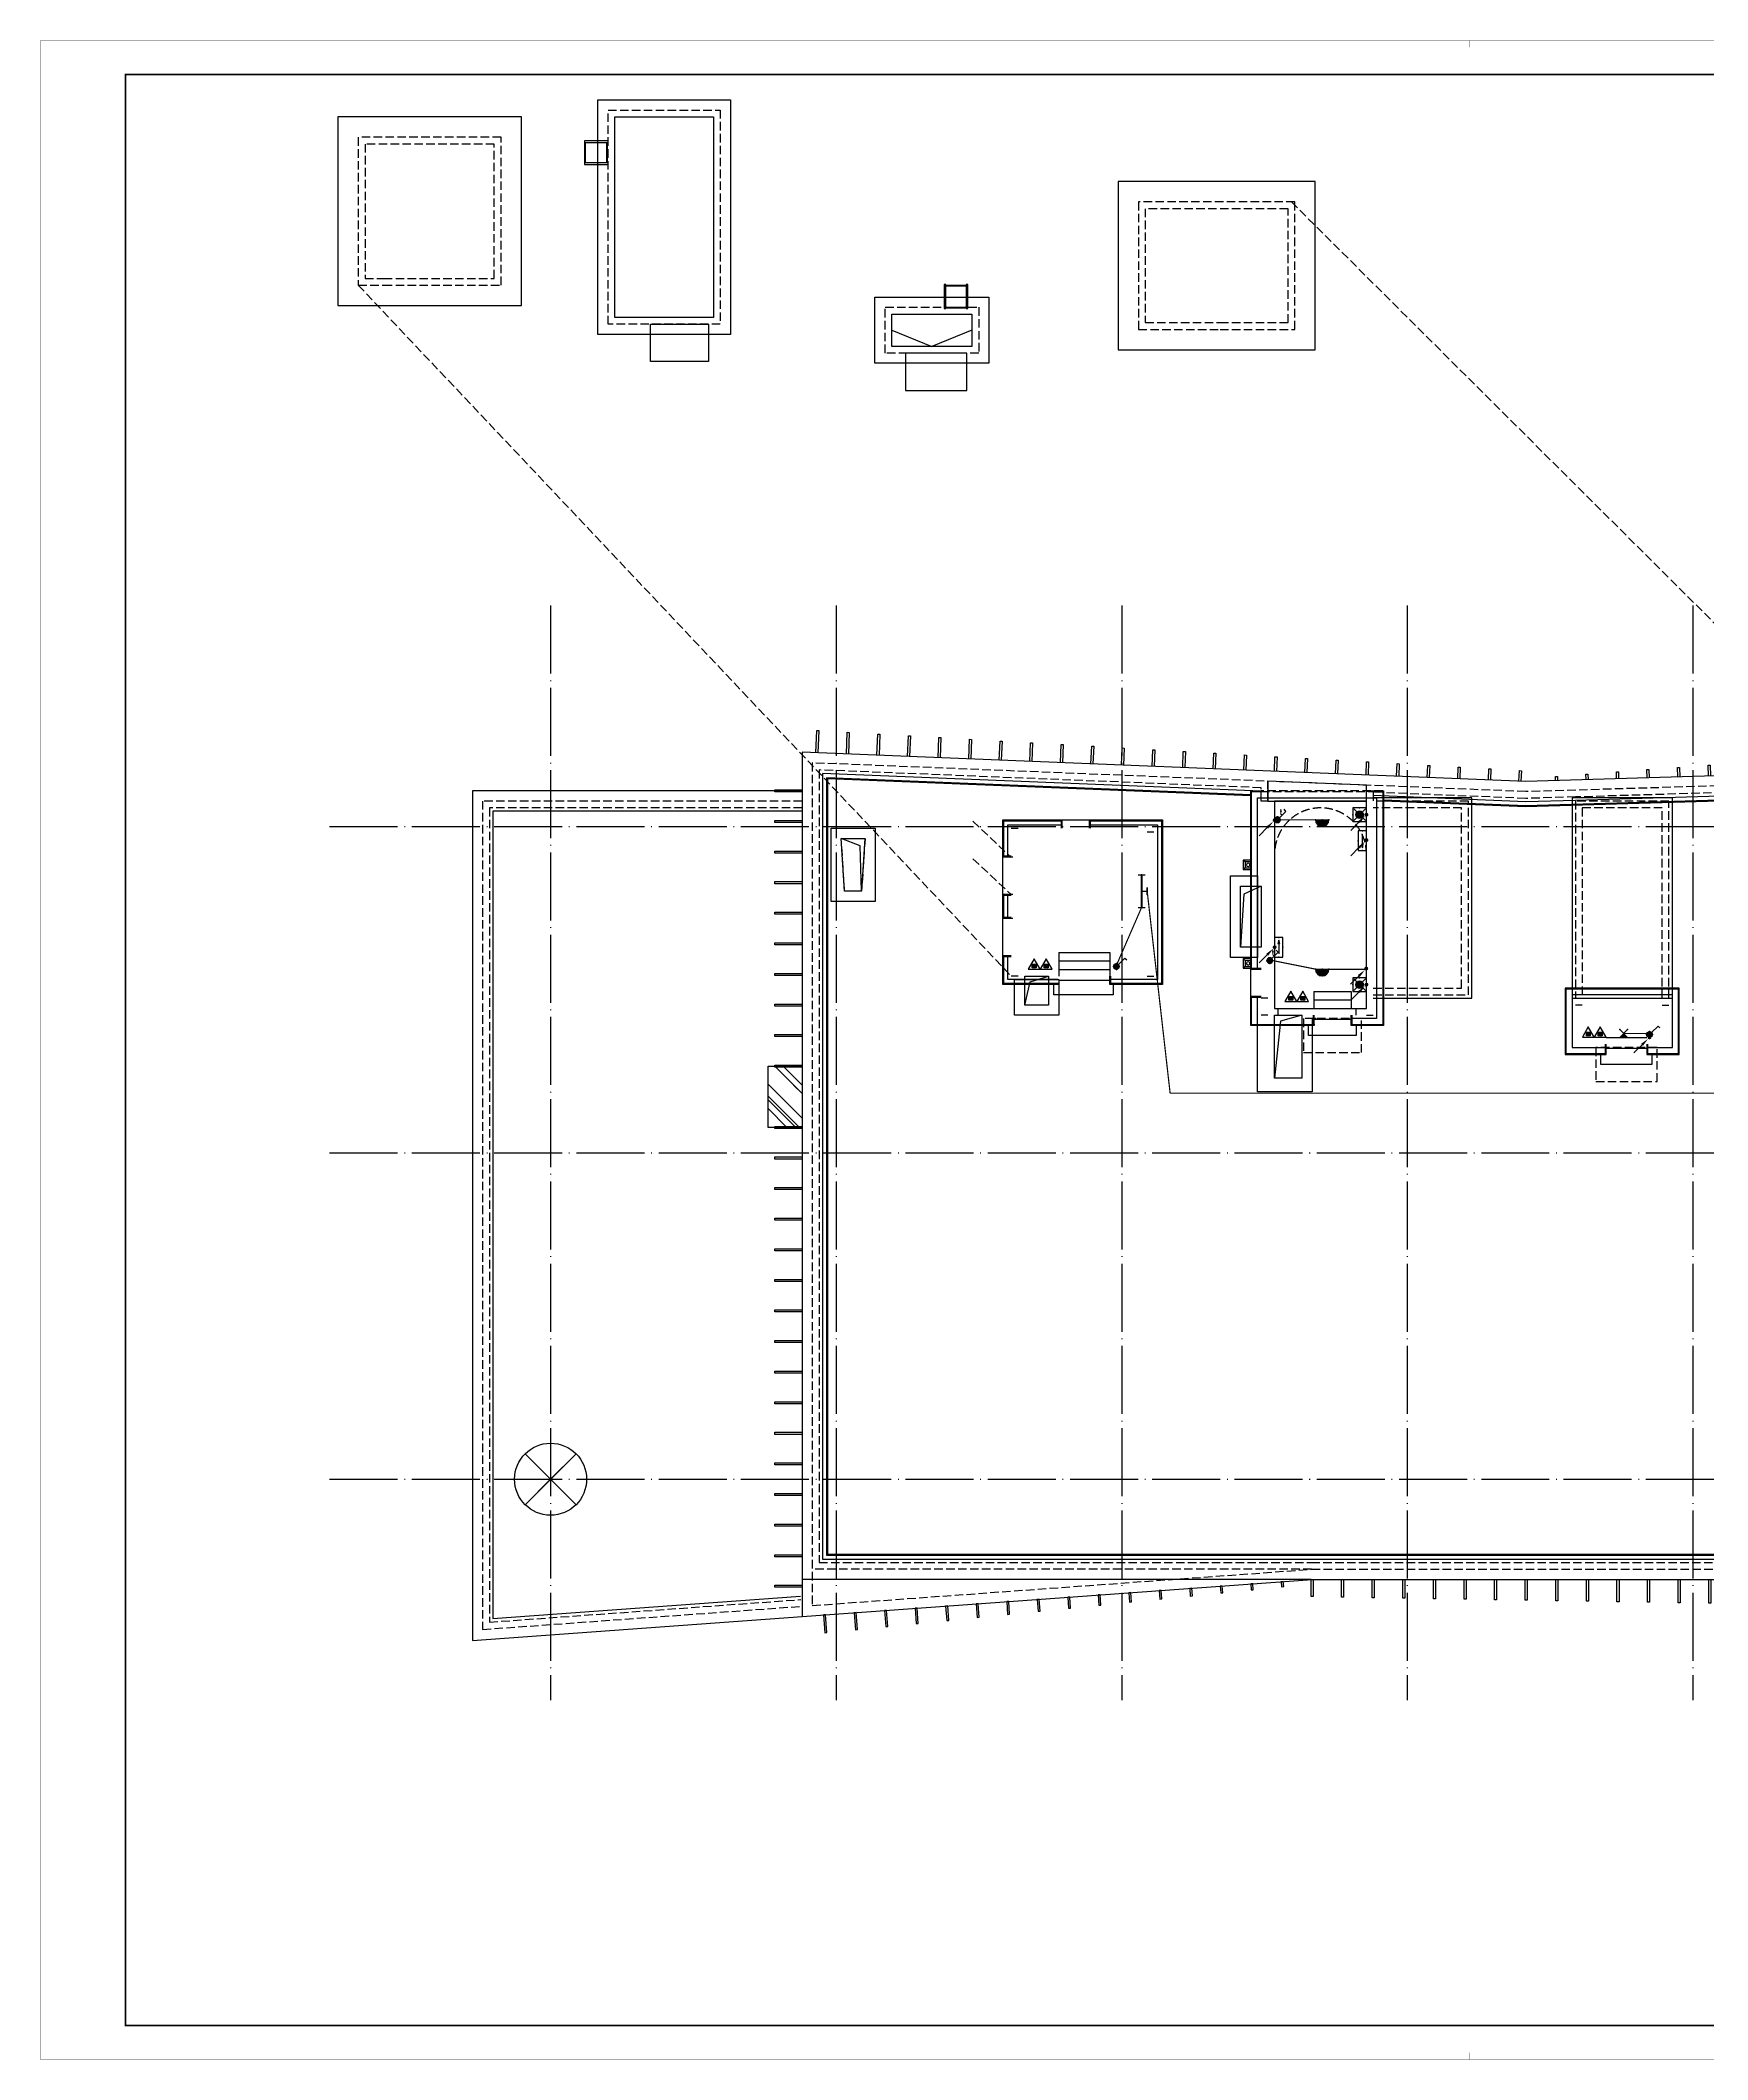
# Model space of a CAD drawing. Extents: x -2209072 to 495824, y -92434 to 572724.
# Drawn here: x -107128 to -58083, y 434308 to 493713 of the extents above; entities that cross this region are included whole.
import ezdxf
from ezdxf.enums import TextEntityAlignment as Align
from ezdxf.xclip import XClip

# ---------------------------------------------------------------- set-up
doc = ezdxf.new("R2010")
doc.units = 0
doc.header["$LTSCALE"] = 1000
doc.header["$MEASUREMENT"] = 0
for name, pattern in [('DASH', [0.35, 0.25, -0.1]), ('X-104 6#7#平面$0$104-1112 结构$0$$AUDIT_BAD_LTYPE1', [0]), ('X-104 6#7#平面$0$DASH', [0.35, 0.25, -0.1]), ('X-104 6#7#平面$0$DOTE', [2.42, 2, -0.2, 0.02, -0.2]), ('梯段6、7$0$DASH', [0.35, 0.25, -0.1])]:
    doc.linetypes.add(name, pattern=pattern)
doc.layers.get('0').update_dxf_attribs({"linetype": 'CONTINUOUS'})
doc.layers.get('Defpoints').update_dxf_attribs({"linetype": 'CONTINUOUS'})
for name, color, linetype in [('EQUIP-照明', 3, 'CONTINUOUS'), ('LWIRE', 4, 'CONTINUOUS'), ('TEL_TEXT', 3, 'CONTINUOUS'), ('WIRE-应急', 2, 'DASH'), ('WIRE-照明', 1, 'CONTINUOUS'), ('X-104 6#7#平面$0$A-C_玻璃幕墙', 140, 'CONTINUOUS'), ('X-104 6#7#平面$0$A-C_窗', 140, 'CONTINUOUS'), ('X-104 6#7#平面$0$A-C_门', 150, 'CONTINUOUS'), ('X-104 6#7#平面$0$A-E_栏杆', 232, 'CONTINUOUS'), ('X-104 6#7#平面$0$A-E_楼梯', 171, 'CONTINUOUS'), ('X-104 6#7#平面$0$A-O_分水线', 127, 'CONTINUOUS'), ('X-104 6#7#平面$0$A-O_屋面', 201, 'CONTINUOUS'), ('X-104 6#7#平面$0$A-SUR_保温', 222, 'CONTINUOUS'), ('X-104 6#7#平面$0$A-SUR_看线', 231, 'CONTINUOUS'), ('X-104 6#7#平面$0$A-TECH_结构', 21, 'CONTINUOUS'), ('X-104 6#7#平面$0$A_AXIS-轴线', 36, 'X-104 6#7#平面$0$DOTE'), ('X-104 6#7#平面$0$EH_玻璃', 156, 'CONTINUOUS'), ('X-104 6#7#平面$0$EH_石材', 116, 'CONTINUOUS'), ('X-104 6#7#平面$0$EQUIP_消防-01', 7, 'CONTINUOUS'), ('X-104 6#7#平面$0$图例', 7, 'CONTINUOUS'), ('梯段6、7$0$A-E_楼梯', 171, 'CONTINUOUS')]:
    doc.layers.add(name, color=color, linetype=linetype)
doc.layers.add('X-104 6#7#平面$0$04-不打印_辅助线', color=165, linetype='CONTINUOUS', plot=False)
doc.layers.get('X-104 6#7#平面$0$04-不打印_辅助线').off()
doc.layers.get('X-104 6#7#平面$0$A-O_分水线').off()
doc.styles.add('_TEL_DIM', font='SIMPLEX', dxfattribs={"width": 0.8, "height": 3.5, "bigfont": 'HZTXT'})
doc.styles.get("Standard").update_dxf_attribs({"font": 'gbenor.shx', "bigfont": 'gbcbig.shx'})

# ---------------------------------------------------------------- blocks, each defined once
blk = doc.blocks.new('图框-A1')
for points, const_width in [([(0, 0), (841, 0), (841, 594), (0, 594)], 0.05), ([(766, 584), (25, 584), (25, 10), (766, 10)], 0.5)]:
    blk.add_lwpolyline(points, close=True, dxfattribs=dict(const_width=const_width))
at = {"const_width": 0.05}
for points in [[(420.5, 594), (420.5, 592)], [(0, 297), (2, 297)], [(420.5, 0), (420.5, 2)]]:
    blk.add_lwpolyline(points, dxfattribs=at)
blk = doc.blocks.new('X-104 6#7#平面$0$FDFSG')
at = {"layer": 'Defpoints'}
blk.add_lwpolyline([(-749, 749), (0, 0), (-749, -749), (749, 749), (0, 0), (749, -749)], dxfattribs=at)
blk.add_circle((0, 0), 1059, dxfattribs=at)
blk = doc.blocks.new('X-104 6#7#平面$0$DFSGFGH')
at = {"layer": 'X-104 6#7#平面$0$A_AXIS-轴线'}
for p, q in [((0, 25700), (0, -6500)), ((8400, 25700), (8400, -6500)), ((16800, 25700), (16800, -6500)), ((25200, 25700), (25200, -6500)), ((33600, 25700), (33600, -6500)), ((42000, 25700), (42000, -6500)), ((50400, 25700), (50400, -6500))]:
    blk.add_line(p, q, dxfattribs=at)
for points in [[(-6500, 19200), (55852, 19200)], [(-6500, 9600), (55852, 9600)], [(-6500, 0), (55852, 0)]]:
    blk.add_lwpolyline(points, dxfattribs=at)
blk = doc.blocks.new('X-104 6#7#平面$0$ere')
for p, q in [((12700, 14150), (12500, 14150)), ((13000, 13650), (13000, 13850))]:
    blk.add_line(p, q)
for points in [[(12700, 19950), (12500, 19950)], [(15300, 13650), (15300, 13850)], [(21950, 13950), (21750, 13950)], [(21950, 13950), (21750, 13950)], [(24300, 13950), (24500, 13950)], [(12700, 13650), (12500, 13650)], [(12700, 13650), (12500, 13650)], [(15600, 13650), (15800, 13650)]]:
    blk.add_lwpolyline(points)
at = {"layer": 'X-104 6#7#平面$0$A-TECH_结构'}
blk.add_lwpolyline([(11899, 17450), (12500, 17450), (12500, 15650), (11899, 15650)], close=True, dxfattribs=at)
blk = doc.blocks.new('梯段6、7')
at = {"color": 8, "linetype": '梯段6、7$0$DASH'}
for centre, radius, start, end in [((49800, 3400), 1350, 0, 180), ((49800, -6700), 1350, 0, 180), ((49800, -9820), 1350, 180, 0), ((49800, -16500), 1350, 0, 180), ((49800, -19820), 1350, 180, 0), ((20965, -27260), 1650, 0, 180), ((49800, -27020), 1350, 0, 180), ((20965, -29600), 1650, 180, 0), ((49800, -29880), 1350, 180, 0), ((49800, -57378), 1350, 0, 180), ((20965, -58198), 1650, 0, 180), ((49800, -59458), 1350, 180, 0), ((20965, -60358), 1650, 180, 0), ((20965, -68018), 1650, 0, 180), ((49800, -67528), 1350, 0, 180), ((20965, -70358), 1650, 180, 0), ((49800, -70128), 1350, 180, 0), ((49800, -79978), 1350, 180, 0)]:
    blk.add_arc(centre, radius, start, end, dxfattribs=at)
at = {"layer": 'Defpoints'}
for points in [[(44800, 6850), (54800, 6850), (54800, -3150), (44800, -3150)], [(51150, 4950), (48450, 4950), (48450, -1150), (51150, -1150)], [(44800, -3150), (54800, -3150), (54800, -13150), (44800, -13150)], [(51150, -5150), (48450, -5150), (48450, -11250), (51150, -11250)], [(44800, -13150), (54800, -13150), (54800, -23150), (44800, -23150)], [(51150, -15150), (48450, -15150), (48450, -21250), (51150, -21250)], [(15665, -23150), (25665, -23150), (25665, -33150), (15665, -33150)], [(44800, -23150), (54800, -23150), (54800, -33150), (44800, -33150)], [(19315, -24850), (22615, -24850), (22615, -31250), (19315, -31250)], [(48450, -25150), (51150, -25150), (51150, -31250), (48450, -31250)], [(15665, -53908), (25665, -53908), (25665, -63908), (15665, -63908)], [(44800, -53908), (54800, -53908), (54800, -63908), (44800, -63908)], [(19315, -55608), (22615, -55608), (22615, -62008), (19315, -62008)], [(51150, -55908), (48450, -55908), (48450, -62008), (51150, -62008)], [(15665, -63908), (25665, -63908), (25665, -73908), (15665, -73908)], [(44800, -63908), (54800, -63908), (54800, -73908), (44800, -73908)], [(19315, -65608), (22615, -65608), (22615, -72008), (19315, -72008)], [(51150, -65908), (48450, -65908), (48450, -72008), (51150, -72008)], [(15665, -73908), (25665, -73908), (25665, -83908), (15665, -83908)], [(44800, -73908), (54800, -73908), (54800, -83908), (44800, -83908)], [(19315, -75608), (22615, -75608), (22615, -82008), (19315, -82008)], [(51150, -75908), (48450, -75908), (48450, -82008), (51150, -82008)]]:
    blk.add_lwpolyline(points, close=True, dxfattribs=at)
for points in [[(47328, -61608), (52128, -61608)], [(47328, -71608), (52128, -71608)], [(47328, -81608), (52128, -81608)]]:
    blk.add_lwpolyline(points, dxfattribs=at)
at = {"layer": '梯段6、7$0$A-E_楼梯'}
for p, q in [((49850, -16500), (49750, -16500)), ((49750, -16700), (49750, -16500)), ((49850, -18517), (49850, -16500)), ((49850, -16500), (51150, -16500)), ((49910, -16700), (49910, -16500)), ((49910, -16500), (51150, -16500)), ((49850, -16760), (51150, -16760)), ((49850, -17020), (51150, -17020)), ((51150, -17893), (51150, -16700)), ((49850, -17280), (51150, -17280)), ((49850, -17540), (51150, -17540)), ((49850, -17800), (51150, -17800)), ((49850, -18060), (50801, -18060)), ((49850, -18517), (50409, -18248)), ((49850, -18320), (50259, -18320)), ((49850, -18627), (50429, -18350)), ((50429, -18350), (50396, -18174)), ((50396, -18174), (50588, -18362)), ((50553, -18179), (51150, -17893)), ((50588, -18362), (50553, -18179)), ((50573, -18281), (51150, -18003)), ((50616, -18260), (51150, -18260)), ((51150, -19820), (51150, -18003)), ((49850, -19820), (49850, -18627)), ((49850, -18780), (51150, -18780)), ((50074, -18520), (51150, -18520)), ((49850, -19040), (51150, -19040)), ((49850, -19300), (51150, -19300)), ((49850, -19560), (51150, -19560)), ((49750, -19820), (49853, -19820)), ((49850, -19820), (51150, -19820)), ((49750, -27020), (49850, -27020)), ((65868, -53275), (106225, -53275)), ((66707, -53743), (68846, -55133)), ((66772, -53643), (68592, -54825)), ((66839, -56653), (68977, -55263)), ((65910, -56514), (63784, -56514)), ((66572, -56634), (63784, -56634)), ((66542, -56514), (65910, -56514)), ((66542, -56677), (68846, -58173)), ((66772, -56683), (68592, -57865)), ((66802, -59525), (64634, -59525)), ((66792, -59525), (106225, -59525)), ((49690, -78442), (49690, -77318)), ((49690, -77318), (49910, -77318)), ((49750, -78418), (49750, -77378)), ((49750, -77378), (49850, -77378)), ((49850, -77378), (49850, -80038)), ((49910, -77318), (49910, -80038)), ((48450, -80108), (48450, -80048)), ((49910, -80038), (49850, -80038))]:
    blk.add_line(p, q, dxfattribs=at)
for points in [[(49690, -19880), (49910, -19880), (49910, -16440), (49690, -16440), (49690, -19880)], [(49690, -29360), (49690, -26960), (49910, -26960), (49910, -29880)], [(51150, -29880), (51150, -29620)], [(66542, -53444), (66542, -53275), (66154, -53275)], [(66542, -53305), (66542, -53705), (66342, -53705), (66342, -53305)], [(68882, -54964), (68882, -54795), (68622, -54795), (68622, -54626), (68362, -54626), (68362, -54457), (68102, -54457), (68102, -54288), (67842, -54288), (67842, -54119), (67582, -54119), (67582, -53950), (67322, -53950), (67322, -53781), (67062, -53781), (67062, -53613), (66802, -53613), (66802, -53444), (66542, -53444)], [(68852, -54964), (68852, -54825), (68592, -54825), (68592, -54656), (68332, -54656), (68332, -54487), (68072, -54487), (68072, -54318), (67812, -54318), (67812, -54149), (67552, -54149), (67552, -53980), (67292, -53980), (67292, -53811), (67032, -53811), (67032, -53643), (66772, -53643), (66772, -53474), (66542, -53474)], [(66802, -56484), (66802, -56315), (67062, -56315), (67062, -56146), (67322, -56146), (67322, -55977), (67582, -55977), (67582, -55808), (67842, -55808), (67842, -55640), (68102, -55640), (68102, -55471), (68362, -55471), (68362, -55302), (68622, -55302), (68622, -55133), (68882, -55133), (68882, -54964), (69142, -54964)], [(66832, -56484), (66832, -56345), (67092, -56345), (67092, -56176), (67352, -56176), (67352, -56007), (67612, -56007), (67612, -55838), (67872, -55838), (67872, -55670), (68132, -55670), (68132, -55501), (68392, -55501), (68392, -55332), (68652, -55332), (68652, -55163), (68912, -55163), (68912, -54994), (69142, -54994)], [(69112, -54994), (69112, -55394), (68912, -55394), (68912, -54994)], [(68882, -58004), (68882, -57835), (68622, -57835), (68622, -57667), (68362, -57667), (68362, -57498), (68102, -57498), (68102, -57329), (67842, -57329), (67842, -57160), (67582, -57160), (67582, -56991), (67322, -56991), (67322, -56822), (67062, -56822), (67062, -56653), (66802, -56653), (66802, -56484), (66542, -56484)], [(68852, -58004), (68852, -57865), (68592, -57865), (68592, -57697), (68332, -57697), (68332, -57528), (68072, -57528), (68072, -57359), (67812, -57359), (67812, -57190), (67552, -57190), (67552, -57021), (67292, -57021), (67292, -56852), (67032, -56852), (67032, -56683), (66772, -56683), (66772, -56514), (66542, -56514)], [(66772, -56514), (66772, -56914), (66572, -56914), (66572, -56514)], [(66802, -59525), (66802, -59356), (67062, -59356), (67062, -59187), (67322, -59187), (67322, -59018), (67582, -59018), (67582, -58849), (67842, -58849), (67842, -58680), (68102, -58680), (68102, -58511), (68362, -58511), (68362, -58342), (68622, -58342), (68622, -58173), (68882, -58173), (68882, -58004), (69142, -58004)]]:
    blk.add_lwpolyline(points, dxfattribs=at)
for p in [(66792, -53444), (66792, -53613), (66792, -53781), (66792, -53950), (66792, -54119), (66792, -54288), (66792, -54457), (66792, -54626), (66792, -54795), (66792, -54964), (66792, -55133), (66792, -55302), (66792, -55471), (66792, -55640), (66792, -55808), (66792, -55977), (66792, -56146), (66792, -56315), (66792, -56484), (66792, -56653), (66792, -56822), (66792, -56991), (66792, -57160), (66792, -57329), (66792, -57498), (66792, -57667), (66792, -57835), (66792, -58004), (66792, -58173), (66792, -58342), (66792, -58511), (66792, -58680), (66792, -58849), (66792, -59018), (66792, -59187), (66792, -59356)]:
    blk.add_point(p, dxfattribs=at)
blk = doc.blocks.new('*U1462')
for p, q in [((1100, 500), (0, 500)), ((0, 500), (0, 0)), ((1100, 250), (0, 250)), ((1100, 0), (0, 0)), ((1100, 500), (1100, 0))]:
    blk.add_line(p, q)
blk = doc.blocks.new('X-104 6#7#平面$0$DSGFG2122')
at = {"layer": 'X-104 6#7#平面$0$EH_玻璃'}
h = blk.add_hatch(dxfattribs=at)
h.set_pattern_fill('AR-RROOF', color=256, scale=600, angle=135)
h.set_pattern_definition([(135, (26400, -336999.94), (-1724.2092, 646.5784), [11430, -1524, 3810, -762]), (135, (25414, -336552.7), (-177.809, -1255.4398), [2286, -251.46, 4572, -571.5]), (135, (25672.6, -337188.53), (-3162.8462, 2440.8336), [6096, -1066.8, 3048, -762])])
h.paths.add_polyline_path([(-1000, -900), (-1000, 900), (0, 900), (0, -900)])
at = {"layer": 'X-104 6#7#平面$0$A-C_玻璃幕墙'}
blk.add_lwpolyline([(-1000, -900), (-1000, 900), (0, 900), (0, -900)], close=True, dxfattribs=at)
blk = doc.blocks.new('*U1369')
for p, q in [((1500, 500), (0, 500)), ((0, 500), (0, 0)), ((1500, 250), (0, 250)), ((1500, 0), (0, 0)), ((1500, 500), (1500, 0))]:
    blk.add_line(p, q)
blk = doc.blocks.new('X-104 6#7#平面$0$gsrjty')
at = {"layer": 'X-104 6#7#平面$0$A-C_玻璃幕墙'}
for points in [[(7803, 21371), (7829, 22025), (7889, 22023), (7863, 21368)], [(8702, 21335), (8728, 21974), (8788, 21972), (8762, 21332)], [(9602, 21298), (9627, 21923), (9687, 21920), (9662, 21296)], [(10501, 21262), (10525, 21872), (10585, 21869), (10561, 21260)], [(11400, 21226), (11424, 21820), (11484, 21818), (11460, 21224)], [(12299, 21190), (12323, 21769), (12383, 21767), (12359, 21187)], [(13199, 21153), (13221, 21718), (13281, 21716), (13259, 21151)], [(14098, 21117), (14120, 21667), (14180, 21664), (14158, 21115)], [(14997, 21081), (15019, 21616), (15079, 21613), (15057, 21079)], [(15896, 21045), (15917, 21564), (15977, 21562), (15956, 21042)], [(16796, 21009), (16816, 21513), (16876, 21511), (16856, 21006)], [(17695, 20972), (17715, 21462), (17775, 21460), (17755, 20970)], [(18594, 20936), (18613, 21411), (18673, 21408), (18654, 20934)], [(39456, 20846), (39439, 21406), (39499, 21408), (39516, 20848)], [(40357, 20873), (40344, 21473), (40404, 21474), (40417, 20875)], [(41255, 20899), (41236, 21539), (41296, 21541), (41315, 20901)], [(42155, 20926), (42135, 21605), (42195, 21607), (42215, 20928)], [(43054, 20952), (43033, 21672), (43093, 21674), (43114, 20954)], [(43954, 20979), (43931, 21738), (43991, 21740), (44014, 20980)], [(19494, 20900), (19512, 21360), (19572, 21357), (19553, 20898)], [(20393, 20864), (20411, 21308), (20471, 21306), (20453, 20861)], [(21292, 20828), (21309, 21257), (21369, 21255), (21352, 20825)], [(22191, 20791), (22208, 21206), (22268, 21204), (22251, 20789)], [(23091, 20755), (23107, 21155), (23167, 21152), (23151, 20753)], [(23990, 20719), (24005, 21104), (24065, 21101), (24050, 20717)], [(24889, 20683), (24904, 21052), (24964, 21050), (24949, 20680)], [(25788, 20647), (25803, 21001), (25863, 20999), (25848, 20644)], [(26688, 20610), (26701, 20950), (26761, 20948), (26748, 20608)], [(27587, 20574), (27600, 20899), (27660, 20896), (27647, 20572)], [(28486, 20538), (28499, 20848), (28559, 20845), (28546, 20535)], [(31359, 20608), (31353, 20808), (31413, 20810), (31419, 20610)], [(32259, 20635), (32252, 20875), (32312, 20876), (32319, 20636)], [(33158, 20661), (33150, 20941), (33210, 20943), (33218, 20663)], [(34058, 20688), (34049, 21007), (34109, 21009), (34118, 20689)], [(34958, 20714), (34947, 21074), (35007, 21076), (35018, 20716)], [(35857, 20741), (35846, 21140), (35906, 21142), (35917, 20742)], [(36757, 20767), (36744, 21207), (36804, 21209), (36817, 20769)], [(37657, 20793), (37642, 21273), (37702, 21275), (37717, 20795)], [(38556, 20820), (38541, 21340), (38601, 21341), (38616, 20822)], [(29560, 20555), (29557, 20675), (29616, 20677), (29620, 20557)], [(30460, 20582), (30455, 20742), (30515, 20743), (30520, 20584)]]:
    blk.add_lwpolyline(points, dxfattribs=at)
for points in [[(6599, 20280), (7399, 20280), (7399, 20220), (6599, 20220)], [(45599, 20280), (44799, 20280), (44799, 20220), (45599, 20220)], [(6599, 19380), (7399, 19380), (7399, 19320), (6599, 19320)], [(45599, 19380), (44799, 19380), (44799, 19320), (45599, 19320)], [(6599, 18480), (7399, 18480), (7399, 18420), (6599, 18420)], [(45599, 18480), (44799, 18480), (44799, 18420), (45599, 18420)], [(6599, 17580), (7399, 17580), (7399, 17520), (6599, 17520)], [(45599, 17580), (44799, 17580), (44799, 17520), (45599, 17520)], [(6599, 16680), (7399, 16680), (7399, 16620), (6599, 16620)], [(45599, 16680), (44799, 16680), (44799, 16620), (45599, 16620)], [(6599, 15780), (7399, 15780), (7399, 15720), (6599, 15720)], [(45599, 15780), (44799, 15780), (44799, 15720), (45599, 15720)], [(6599, 14880), (7399, 14880), (7399, 14820), (6599, 14820)], [(45599, 14880), (44799, 14880), (44799, 14820), (45599, 14820)], [(6599, 13980), (7399, 13980), (7399, 13920), (6599, 13920)], [(45599, 13980), (44799, 13980), (44799, 13920), (45599, 13920)], [(6599, 13080), (7399, 13080), (7399, 13020), (6599, 13020)], [(45599, 13080), (44799, 13080), (44799, 13020), (45599, 13020)], [(6599, 12180), (7399, 12180), (7399, 12120), (6599, 12120)], [(45599, 12180), (44799, 12180), (44799, 12120), (45599, 12120)], [(6599, 10380), (7399, 10380), (7399, 10320), (6599, 10320)], [(45599, 10380), (44799, 10380), (44799, 10320), (45599, 10320)], [(6599, 9480), (7399, 9480), (7399, 9420), (6599, 9420)], [(45599, 9480), (44799, 9480), (44799, 9420), (45599, 9420)], [(6599, 8580), (7399, 8580), (7399, 8520), (6599, 8520)], [(45599, 8580), (44799, 8580), (44799, 8520), (45599, 8520)], [(6599, 7680), (7399, 7680), (7399, 7620), (6599, 7620)], [(45599, 7680), (44799, 7680), (44799, 7620), (45599, 7620)], [(6599, 6780), (7399, 6780), (7399, 6720), (6599, 6720)], [(45599, 6780), (44799, 6780), (44799, 6720), (45599, 6720)], [(6599, 5880), (7399, 5880), (7399, 5820), (6599, 5820)], [(45599, 5880), (44799, 5880), (44799, 5820), (45599, 5820)], [(6599, 4980), (7399, 4980), (7399, 4920), (6599, 4920)], [(45599, 4980), (44799, 4980), (44799, 4920), (45599, 4920)], [(6599, 4080), (7399, 4080), (7399, 4020), (6599, 4020)], [(45599, 4080), (44799, 4080), (44799, 4020), (45599, 4020)], [(6599, 3180), (7399, 3180), (7399, 3120), (6599, 3120)], [(45599, 3180), (44799, 3180), (44799, 3120), (45599, 3120)], [(6599, 2280), (7399, 2280), (7399, 2220), (6599, 2220)], [(45599, 2280), (44799, 2280), (44799, 2220), (45599, 2220)], [(6599, 1380), (7399, 1380), (7399, 1320), (6599, 1320)], [(45599, 1380), (44799, 1380), (44799, 1320), (45599, 1320)], [(6599, 480), (7399, 480), (7399, 420), (6599, 420)], [(45599, 480), (44799, 480), (44799, 420), (45599, 420)], [(6599, -420), (7399, -420), (7399, -480), (6599, -480)], [(45599, -420), (44799, -420), (44799, -480), (45599, -480)], [(6599, -1320), (7399, -1320), (7399, -1380), (6599, -1380)], [(45599, -1320), (44799, -1320), (44799, -1380), (45599, -1380)], [(6599, -2220), (7399, -2220), (7399, -2280), (6599, -2280)], [(45599, -2220), (44799, -2220), (44799, -2280), (45599, -2280)], [(22370, -2950), (22430, -2950), (22430, -3455), (22370, -3455)], [(23270, -2950), (23330, -2950), (23330, -3470), (23270, -3470)], [(24170, -2950), (24230, -2950), (24230, -3485), (24170, -3485)], [(25070, -2950), (25130, -2950), (25130, -3500), (25070, -3500)], [(25970, -2950), (26030, -2950), (26030, -3515), (25970, -3515)], [(26870, -2950), (26930, -2950), (26930, -3530), (26870, -3530)], [(27770, -2950), (27830, -2950), (27830, -3545), (27770, -3545)], [(28670, -2950), (28730, -2950), (28730, -3560), (28670, -3560)], [(29570, -2950), (29630, -2950), (29630, -3575), (29570, -3575)], [(30470, -2950), (30530, -2950), (30530, -3590), (30470, -3590)], [(31370, -2950), (31430, -2950), (31430, -3605), (31370, -3605)], [(32270, -2950), (32330, -2950), (32330, -3620), (32270, -3620)], [(33170, -2950), (33230, -2950), (33230, -3635), (33170, -3635)], [(34070, -2950), (34130, -2950), (34130, -3650), (34070, -3650)], [(34970, -2950), (35030, -2950), (35030, -3665), (34970, -3665)], [(35870, -2950), (35930, -2950), (35930, -3680), (35870, -3680)], [(36771, -2950), (36831, -2950), (36831, -3695), (36771, -3695)], [(37671, -2950), (37731, -2950), (37731, -3710), (37671, -3710)], [(38571, -2950), (38631, -2950), (38631, -3725), (38571, -3725)], [(39471, -2950), (39531, -2950), (39531, -3740), (39471, -3740)], [(40371, -2950), (40431, -2950), (40431, -3750), (40371, -3750)], [(41271, -2950), (41331, -2950), (41331, -3750), (41271, -3750)], [(42171, -2950), (42231, -2950), (42231, -3750), (42171, -3750)], [(43071, -2950), (43131, -2950), (43131, -3750), (43071, -3750)], [(43971, -2950), (44031, -2950), (44031, -3750), (43971, -3750)], [(6599, -3120), (7399, -3120), (7399, -3180), (6599, -3180)], [(14374, -3532), (14314, -3537), (14340, -3886), (14399, -3882)], [(15272, -3467), (15212, -3472), (15235, -3796), (15295, -3792)], [(16169, -3402), (16110, -3406), (16131, -3706), (16191, -3702)], [(17067, -3337), (17007, -3341), (17027, -3616), (17087, -3611)], [(17965, -3272), (17905, -3276), (17923, -3526), (17983, -3521)], [(18862, -3207), (18802, -3211), (18819, -3436), (18879, -3431)], [(19760, -3142), (19700, -3146), (19715, -3346), (19774, -3341)], [(20658, -3076), (20598, -3081), (20610, -3255), (20670, -3251)], [(21555, -3011), (21495, -3016), (21506, -3165), (21566, -3161)], [(8091, -3988), (8031, -3993), (8069, -4517), (8129, -4512)], [(8988, -3923), (8928, -3928), (8965, -4427), (9025, -4422)], [(9886, -3858), (9826, -3863), (9861, -4336), (9920, -4332)], [(10784, -3793), (10724, -3797), (10756, -4246), (10816, -4242)], [(11681, -3728), (11621, -3732), (11652, -4156), (11712, -4152)], [(12579, -3663), (12519, -3667), (12548, -4066), (12608, -4062)], [(13477, -3598), (13417, -3602), (13444, -3976), (13504, -3972)]]:
    blk.add_lwpolyline(points, close=True, dxfattribs=at)
at = {"layer": 'X-104 6#7#平面$0$A-O_屋面'}
blk.add_line((22370, -2952), (7399, -2952), dxfattribs=at)
blk.add_lwpolyline([(44799, 21004), (28689, 20530), (7399, 21387), (7399, -4039), (22399, -2950), (44799, -2950)], close=True, dxfattribs=at)
for points in [[(20900, 20243), (7999, 20762), (7999, -2350), (22377, -2350), (44199, -2350), (44199, 20386), (30150, 19972)], [(30150, 19972), (28686, 19929), (24200, 20110)]]:
    blk.add_lwpolyline(points, dxfattribs=at)
at = {"layer": 'X-104 6#7#平面$0$A-TECH_结构', "linetype": 'X-104 6#7#平面$0$DASH'}
for p, q in [((21100, 19950), (21100, 20535)), ((24000, 19950), (24000, 20418)), ((22388, -2650), (7699, -2650))]:
    blk.add_line(p, q, dxfattribs=at)
blk.add_lwpolyline([(44499, 20695), (28687, 20230), (7699, 21075), (7699, -3716), (22388, -2650), (44499, -2650)], close=True, dxfattribs=at)
for points in [[(20900, 19950), (20900, 20343), (7899, 20867), (7899, -2450), (22381, -2450), (44299, -2450), (44299, 20489), (30150, 20072)], [(30150, 20072), (28686, 20029), (24200, 20210), (24200, 19950)]]:
    blk.add_lwpolyline(points, dxfattribs=at)
blk = doc.blocks.new('X-104 6#7#平面$0$A$C6C68079C')
at = {"layer": 'X-104 6#7#平面$0$图例'}
for p, q in [((91, 87), (145, 141)), ((91, -87), (145, -137))]:
    blk.add_line(p, q, dxfattribs=at)
for points in [[(-80, -137), (-80, 141), (145, 141), (145, -137)], [(-80, -87), (-80, 87), (91, 87), (91, -87)]]:
    blk.add_lwpolyline(points, close=True, dxfattribs=at)
at = {"layer": 'X-104 6#7#平面$0$图例', "color": 6}
blk.add_circle((0, 0), 50, dxfattribs=at)
blk = doc.blocks.new('X-104 6#7#平面$0$dsgdfgh')
at = {"layer": 'X-104 6#7#平面$0$A-O_屋面'}
blk.add_lwpolyline([(12451, 2721), (12451, 9621), (16351, 9621), (16351, 2721), (12451, 2721), (12451, 9421)], dxfattribs=at)
for points in [[(15851, 9121), (15851, 3221), (12951, 3221), (12951, 9121)], [(20601, 3821), (23951, 3821), (23951, 1871), (20601, 1871)], [(15701, 1921), (14001, 1921), (14001, 3021), (15701, 3021)], [(21101, 3321), (23451, 3321), (23451, 2371), (21101, 2371)], [(21501, 1071), (23301, 1071), (23301, 2171), (21501, 2171)]]:
    blk.add_lwpolyline(points, close=True, dxfattribs=at)
at = {"layer": 'X-104 6#7#平面$0$A-TECH_结构', "linetype": 'X-104 6#7#平面$0$DASH'}
for points in [[(16051, 9321), (16051, 3021), (12751, 3021), (12751, 9321)], [(20901, 3521), (23651, 3521), (23651, 2171), (20901, 2171)]]:
    blk.add_lwpolyline(points, close=True, dxfattribs=at)
at = {"layer": 'X-104 6#7#平面$0$EH_石材', "linetype": 'X-104 6#7#平面$0$104-1112 结构$0$$AUDIT_BAD_LTYPE1'}
for points in [[(21101, 2846), (22276, 2371)], [(23451, 2846), (22276, 2371)]]:
    blk.add_lwpolyline(points, dxfattribs=at)
blk = doc.blocks.new('X-104 6#7#平面$0$$TWTSYS$00000546')
h = blk.add_hatch()
h.set_pattern_fill('ANSI31', color=256, scale=200, style=0)
h.set_pattern_definition([(45, (-38543.802, -6670.83), (-17.67767, 17.67767), [])])
h.paths.add_polyline_path([(-65, 174), (65, 174), (65, 44), (-65, 44)])
for points in [[(0, 344), (-198, 0), (198, 0)], [(-65, 174), (65, 174), (65, 44), (-65, 44)]]:
    blk.add_lwpolyline(points, close=True)
blk = doc.blocks.new('X-104 6#7#平面$0$灭火器2')
at = {"layer": 'X-104 6#7#平面$0$EQUIP_消防-01', "xscale": 0.88, "yscale": 0.88, "zscale": 0.88, "rotation": 90}
for p in [(-4049632, -27064), (-4049632, -27413)]:
    blk.add_blockref('X-104 6#7#平面$0$$TWTSYS$00000546', p, dxfattribs=at)
blk = doc.blocks.new('X-104 6#7#平面$0$A$C61334207')
at = {"layer": 'X-104 6#7#平面$0$EQUIP_消防-01', "rotation": 270}
for p in [(-50479, -3583247), (-42929, -3584197), (-34179, -3585247)]:
    blk.add_blockref('X-104 6#7#平面$0$灭火器2', p, dxfattribs=at)
blk = doc.blocks.new('X-104 6#7#平面$0$harehas')
for p, q in [((0, 185), (600, 185)), ((0, 165), (600, 165)), ((0, -465), (600, -465)), ((0, -485), (600, -485))]:
    blk.add_line(p, q)
for points in [[(-50, 200), (-50, -500), (0, -500), (0, 200)], [(600, 200), (600, -500), (650, -500), (650, 200)]]:
    blk.add_lwpolyline(points, close=True)
blk = doc.blocks.new('X-104 6#7#平面')
for points in [[(-78369, 470530), (-78569, 470530)], [(-74569, 470433), (-74369, 470433)], [(-78369, 466183), (-78569, 466183)], [(-74569, 466183), (-74369, 466183)]]:
    blk.add_lwpolyline(points)
at = {"layer": 'X-104 6#7#平面$0$A-C_窗', "linetype": 'X-104 6#7#平面$0$DASH'}
for p, q in [((-79697, 470739), (-78569, 469674, 2600)), ((-79697, 469639), (-78569, 468583, 2600))]:
    blk.add_line(p, q, dxfattribs=at)
at = {"layer": 'X-104 6#7#平面$0$A-C_门'}
for p, q in [((-77169, 466383), (-77169, 466183)), ((-75669, 466383), (-75669, 466183))]:
    blk.add_line(p, q, dxfattribs=at)
at = {"layer": 'X-104 6#7#平面$0$A-E_栏杆', "linetype": 'X-104 6#7#平面$0$104-1112 结构$0$$AUDIT_BAD_LTYPE1'}
for points in [[(-71519, 471518), (-84000, 472021), (-84000, 449153), (-48040, 449153), (-48040, 471645), (-63434, 471192), (-67619, 471361)], [(-71519, 471488), (-83970, 471989), (-83970, 449183), (-48070, 449183), (-48070, 471614), (-63434, 471162), (-67619, 471331)]]:
    blk.add_lwpolyline(points, dxfattribs=at)
at = {"layer": 'X-104 6#7#平面$0$A-E_楼梯'}
for p, q in [((-77169, 466383), (-75669, 466383)), ((-77169, 466063), (-75669, 466063)), ((-69669, 464913), (-68569, 464913)), ((-61069, 464383), (-59869, 464383)), ((-61069, 464063), (-59869, 464063))]:
    blk.add_line(p, q, dxfattribs=at)
for points in [[(-75569, 465933), (-75569, 465633), (-77319, 465633), (-77319, 465933)], [(-68419, 464733), (-68419, 464433), (-69819, 464433), (-69819, 464733)], [(-59719, 463883), (-59719, 463583), (-61219, 463583), (-61219, 463883)]]:
    blk.add_lwpolyline(points, dxfattribs=at)
at = {"layer": 'X-104 6#7#平面$0$A-O_屋面', "linetype": 'X-104 6#7#平面$0$DASH'}
for p, q in [((-70326, 488962), (-49919, 468633)), ((-97776, 486512), (-78569, 466183))]:
    blk.add_line(p, q, dxfattribs=at)
at = {"layer": 'X-104 6#7#平面$0$A-O_屋面'}
for points in [[(-95626, 485912), (-92976, 485912), (-92976, 491462), (-98376, 491462), (-98376, 485912), (-97026, 485912)], [(-72426, 484612), (-69626, 484612), (-69626, 489562), (-75426, 489562), (-75426, 484612)]]:
    blk.add_lwpolyline(points, close=True, dxfattribs=at)
at = {"layer": 'X-104 6#7#平面$0$A-O_屋面', "linetype": 'X-104 6#7#平面$0$DASH'}
for points in [[(-69969, 464933), (-69969, 463933), (-68269, 463933), (-68269, 464933)], [(-61369, 464083), (-61369, 463083), (-59569, 463083), (-59569, 464083)]]:
    blk.add_lwpolyline(points, close=True, dxfattribs=at)
at = {"layer": 'X-104 6#7#平面$0$A-SUR_保温'}
for points in [[(-71319, 466413), (-71319, 471433)], [(-71319, 466413), (-71319, 471433), (-67819, 471433), (-67819, 464933), (-68539, 464933)], [(-78669, 469713), (-78669, 470633), (-77099, 470633)], [(-76239, 470633), (-74889, 470633)], [(-74889, 470633), (-74269, 470633), (-74269, 466083), (-75639, 466083)], [(-78669, 467913), (-78669, 468553)], [(-77199, 466083), (-78669, 466083), (-78669, 466753)], [(-71319, 464933), (-71319, 465553)], [(-69599, 464933), (-69719, 464933), (-69719, 462781), (-71319, 462781), (-71319, 465553)], [(-59849, 464083), (-59119, 464083), (-59119, 465633), (-62069, 465633), (-62069, 464083), (-61089, 464083)]]:
    blk.add_lwpolyline(points, dxfattribs=at)
for points in [[(-82570, 470533), (-82570, 468383), (-83869, 468383), (-83869, 470533)], [(-72120, 469133), (-71319, 469133), (-71319, 466733), (-72120, 466733)], [(-78469, 466083), (-77169, 466083), (-77169, 465033), (-78469, 465033)]]:
    blk.add_lwpolyline(points, close=True, dxfattribs=at)
at = {"layer": 'X-104 6#7#平面$0$A-SUR_看线'}
for points in [[(-84720, 471633), (-94419, 471633), (-94419, 446641), (-84720, 447344)], [(-84720, 471033), (-93819, 471033), (-93819, 447286), (-84764, 447943)]]:
    blk.add_lwpolyline(points, dxfattribs=at)
at = {"layer": 'X-104 6#7#平面$0$A-SUR_看线', "linetype": 'X-104 6#7#平面$0$DASH'}
for points in [[(-84720, 471333), (-94119, 471333), (-94119, 446963), (-84742, 447644)], [(-84720, 471133), (-93919, 471133), (-93919, 447178), (-84756, 447843)]]:
    blk.add_lwpolyline(points, dxfattribs=at)
at = {"layer": 'X-104 6#7#平面$0$A-SUR_看线', "linetype": 'X-104 6#7#平面$0$104-1112 结构$0$$AUDIT_BAD_LTYPE1'}
blk.add_lwpolyline([(-67919, 465533), (-65019, 465533), (-65019, 471433), (-67919, 471433)], dxfattribs=at)
blk.add_lwpolyline([(-62069, 465533), (-59119, 465533), (-59119, 471433), (-62069, 471433)], close=True, dxfattribs=at)
at = {"layer": 'X-104 6#7#平面$0$A-TECH_结构', "linetype": 'X-104 6#7#平面$0$DASH'}
for points in [[(-95626, 486512), (-93576, 486512), (-93576, 490862), (-97776, 490862), (-97776, 486512), (-97026, 486512)], [(-95626, 486712), (-93776, 486712), (-93776, 490662), (-97576, 490662), (-97576, 486712), (-97026, 486712)], [(-72426, 485212), (-70226, 485212), (-70226, 488962), (-74826, 488962), (-74826, 485212)], [(-72426, 485412), (-70426, 485412), (-70426, 488762), (-74626, 488762), (-74626, 485412)], [(-82276, 485862), (-79526, 485862), (-79526, 484512), (-82276, 484512)], [(-61969, 465533), (-59219, 465533), (-59219, 471333), (-61969, 471333)], [(-83469, 468683), (-83569, 470233), (-82869, 470233), (-82968, 468683)]]:
    blk.add_lwpolyline(points, close=True, dxfattribs=at)
at = {"layer": 'X-104 6#7#平面$0$A-TECH_结构'}
for points in [[(-71019, 471918), (-71019, 471333), (-68119, 471333), (-68119, 471801), (-71019, 471918)], [(-82969, 468683), (-83008, 470016), (-83569, 470233)], [(-71220, 468833), (-71723, 468593), (-71820, 467033)], [(-78169, 465333), (-78009, 466016), (-77470, 466183)], [(-70020, 465033), (-70649, 464860), (-70819, 463184)]]:
    blk.add_lwpolyline(points, dxfattribs=at)
at = {"layer": 'X-104 6#7#平面$0$A-TECH_结构', "linetype": 'X-104 6#7#平面$0$DASH'}
for points in [[(-67919, 465633), (-65119, 465633), (-65119, 471333), (-67919, 471333)], [(-67919, 465833), (-65319, 465833), (-65319, 471133), (-67919, 471133)], [(-59419, 465533), (-59419, 471133), (-61769, 471133), (-61769, 465533)]]:
    blk.add_lwpolyline(points, dxfattribs=at)
at = {"layer": 'X-104 6#7#平面$0$A-TECH_结构'}
for points in [[(-82870, 470233), (-82969, 468683), (-83469, 468683), (-83569, 470233)], [(-71820, 468833), (-71219, 468833), (-71219, 467033), (-71820, 467033)], [(-78169, 466183), (-77469, 466183), (-77469, 465333), (-78169, 465333)], [(-70819, 465034), (-70019, 465034), (-70019, 463184), (-70819, 463184)]]:
    blk.add_lwpolyline(points, close=True, dxfattribs=at)
at = {"layer": 'X-104 6#7#平面$0$EH_石材', "linetype": 'X-104 6#7#平面$0$104-1112 结构$0$$AUDIT_BAD_LTYPE1'}
for p, q in [((-68119, 471633), (-67619, 471633)), ((-67639, 471613), (-68119, 471613)), ((-78569, 469713), (-78819, 469713)), ((-78519, 469683), (-78819, 469683)), ((-78519, 468583), (-78819, 468583)), ((-78569, 468553), (-78819, 468553)), ((-78569, 467913), (-78819, 467913)), ((-78519, 467883), (-78819, 467883)), ((-78569, 466783), (-78819, 466783)), ((-78569, 466753), (-78819, 466753)), ((-71219, 466413), (-71519, 466413)), ((-71219, 466383), (-71519, 466383)), ((-71219, 465583), (-71519, 465583)), ((-71219, 465553), (-71519, 465553))]:
    blk.add_line(p, q, dxfattribs=at)
at = {"layer": 'X-104 6#7#平面$0$EH_石材'}
for p, q in [((-77069, 470533), (-77069, 470783)), ((-76269, 470533), (-76269, 470783))]:
    blk.add_line(p, q, dxfattribs=at)
for points in [[(-71519, 464733), (-71519, 471633), (-71219, 471633)], [(-69669, 465033), (-69669, 464733), (-71519, 464733), (-71519, 471433)], [(-71499, 466413), (-71499, 471613), (-71219, 471613)], [(-71499, 466413), (-71499, 471433)], [(-67619, 471633), (-67619, 464733), (-68569, 464733), (-68569, 465033)], [(-67639, 471633), (-67639, 464753), (-68539, 464753), (-68539, 465033)], [(-78819, 468333), (-78819, 470783), (-74919, 470783)], [(-78789, 469713), (-78789, 470753), (-77099, 470753), (-77099, 470533)], [(-77119, 470783), (-74119, 470783), (-74119, 465933), (-75669, 465933), (-75669, 466183)], [(-76239, 470533), (-76239, 470753), (-74889, 470753)], [(-74889, 470753), (-74149, 470753), (-74149, 465963), (-75639, 465963), (-75639, 466183)], [(-77169, 465933), (-78819, 465933), (-78819, 469558)], [(-78789, 467913), (-78789, 468553)], [(-77169, 465933), (-78789, 465933), (-78789, 466753)], [(-77169, 465963), (-78789, 465963), (-78789, 466183)], [(-59869, 464183), (-59869, 463883), (-59820, 463883), (-59820, 463883), (-58919, 463883), (-58919, 465833), (-62269, 465833), (-62269, 463883), (-61069, 463883), (-61069, 464183)], [(-59849, 464183), (-59849, 463903), (-58939, 463903), (-58939, 465803), (-62249, 465803), (-62249, 463903), (-61089, 463903), (-61089, 464183)], [(-71499, 464733), (-71499, 465553)], [(-69687, 465033), (-69687, 464753), (-69639, 464753), (-69687, 464753), (-71499, 464753), (-71499, 465553)]]:
    blk.add_lwpolyline(points, dxfattribs=at)
at = {"layer": 'X-104 6#7#平面$0$EH_石材', "linetype": 'X-104 6#7#平面$0$DASH'}
blk.add_lwpolyline([(-67639, 471633), (-71219, 471633), (-71219, 471613), (-67639, 471613)], dxfattribs=at)
at = {"linetype": 'X-104 6#7#平面$0$104-1112 结构$0$$AUDIT_BAD_LTYPE1'}
blk.add_blockref('X-104 6#7#平面$0$A$C61334207', (0, 0), dxfattribs=at)
at = {"xscale": 100, "yscale": 100, "zscale": 100}
blk.add_blockref('图框-A1', (-107125, 434311), dxfattribs=at)
for name, p in [('X-104 6#7#平面$0$DFSGFGH', (-92119, 451383)), ('X-104 6#7#平面$0$gsrjty', (-92119, 451383)), ('X-104 6#7#平面$0$gsrjty', (-92119, 451383)), ('X-104 6#7#平面$0$ere', (-83719, 451383))]:
    blk.add_blockref(name, p)
ref = blk.add_blockref('梯段6、7', (-119269, 466383))
XClip(ref).set_block_clipping_path([(48450.0031136755, -1149.9999999035), (51150.0031136806, 4950.0000000965)])
at = {"color": 5, "xscale": -1}
for p in [(-71599, 469458), (-71599, 466558)]:
    blk.add_blockref('X-104 6#7#平面$0$A$C6C68079C', p, dxfattribs=at)
at = {"layer": 'X-104 6#7#平面$0$04-不打印_辅助线'}
blk.add_blockref('X-104 6#7#平面$0$FDFSG', (-92119, 451383), dxfattribs=at)
at = {"layer": 'X-104 6#7#平面$0$A-E_楼梯', "xscale": -1}
for name, p in [('*U1369', (-75669, 466383)), ('*U1462', (-68569, 465233))]:
    blk.add_blockref(name, p, dxfattribs=at)
at = {"layer": 'X-104 6#7#平面$0$A-O_分水线'}
blk.add_blockref('X-104 6#7#平面$0$DSGFG2122', (-84720, 462633), dxfattribs=at)
at = {"layer": 'X-104 6#7#平面$0$A-SUR_看线', "rotation": 90.00000000000006}
blk.add_blockref('X-104 6#7#平面$0$harehas', (-90926, 490112), dxfattribs=at)
at = {"layer": 'X-104 6#7#平面$0$A-SUR_看线'}
blk.add_blockref('X-104 6#7#平面$0$harehas', (-80494, 486327), dxfattribs=at)
at = {"layer": 'X-104 6#7#平面$0$A-TECH_结构'}
blk.add_blockref('X-104 6#7#平面$0$dsgdfgh', (-103177, 482341), dxfattribs=at)
blk = doc.blocks.new('$equip$00001962')
for p, q in [((0.15, 0.36), (0.63, 0.83)), ((0.63, 0.83), (0.77, 0.69))]:
    blk.add_line(p, q)
blk.add_circle((0, 0.21), 0.208)
for p in [(-0.21, 0.21), (0, 0.42), (0, 0), (0.21, 0.21)]:
    blk.add_point(p)
for points in [[(-0.18, 0.31), (0.18, 0.31), (-0.21, 0.21), (0.21, 0.21)], [(-0.18, 0.1), (0.18, 0.1), (-0.21, 0.21), (0.21, 0.21)], [(-0.1, 0.39), (0.1, 0.39), (-0.18, 0.31), (0.18, 0.31)], [(-0.1, 0.03), (0.1, 0.03), (-0.18, 0.1), (0.18, 0.1)], [(0, 0.42), (0, 0.42), (-0.1, 0.39), (0.1, 0.39)], [(0, 0), (0, 0), (-0.1, 0.03), (0.1, 0.03)]]:
    blk.add_solid(points)
at = {"layer": 'TEL_TEXT', "style": '_TEL_DIM', "flags": 1}
blk.add_attdef('A', text='', height=0.00002, dxfattribs=at).set_placement((0, 0), align=Align.MIDDLE_CENTER)
blk = doc.blocks.new('$equip$00001154')
for p, q in [((0, 0.28), (0, -0.28)), ((0, 0.28), (0.57, -0.28)), ((0.57, 0.28), (0, -0.28))]:
    blk.add_line(p, q)
for p in [(0, 0), (0.28, 0), (0.57, 0.28), (0.57, -0.28)]:
    blk.add_point(p)
blk.add_solid([(0, -0.28), (0.28, 0), (0, 0.28)])
at = {"layer": 'TEL_TEXT', "style": '_TEL_DIM', "flags": 1}
blk.add_attdef('A', text='', height=0.00002, dxfattribs=at).set_placement((0, 0), align=Align.MIDDLE_CENTER)
blk = doc.blocks.new('$TelecSys$00000081')
for p, q in [((0.1, 0.1), (0.1, 0.1)), ((-1.15, -1.15), (-0.55, -0.55)), ((-0.1, -0.1), (-0.1, -0.1))]:
    blk.add_line(p, q)
at = {"const_width": 0.142}
blk.add_lwpolyline([(0.07, 0, 1), (-0.07, 0, 1)], format="xyb", close=True, dxfattribs=at)
blk.add_solid([(-0.62, -0.48), (-0.48, -0.62), (-0.1, -0.1)])
at = {"width": 0.8, "flags": 9}
blk.add_attdef('A', (0, 0), '', height=0.00002, rotation=180, dxfattribs=at)
blk = doc.blocks.new('$equip$00001164')
for p, q in [((-1.2, 0.66), (-1.2, 0.16)), ((-1.2, 0.41), (1.2, 0.41)), ((0, 0.41), (0, 0)), ((0, 0), (0, 0)), ((1.2, 0.66), (1.2, 0.16))]:
    blk.add_line(p, q)
at = {"const_width": 0.14}
for points in [[(-1.2, 0.41), (1.2, 0.41)], [(-0.28, 0), (0.28, 0)]]:
    blk.add_lwpolyline(points, dxfattribs=at)
for p in [(-1.2, 0.41), (0, 0.41), (0, 0), (1.2, 0.41)]:
    blk.add_point(p)
at = {"flags": 9}
blk.add_attdef('A', (0, 0), '', height=0.00002, dxfattribs=at)
blk = doc.blocks.new('$equip$00001168')
blk.add_line((-0.5, 0), (0.5, 0))
blk.add_arc((0, 0), 0.5, 180, 0)
for p in [(-0.5, 0), (0, 0), (0.5, 0), (0, -0.5)]:
    blk.add_point(p)
for points in [[(0.43, -0.25), (-0.43, -0.25), (0.5, 0), (-0.5, 0)], [(0.25, -0.43), (-0.25, -0.43), (0.43, -0.25), (-0.43, -0.25)], [(0, -0.5), (0, -0.5), (0.25, -0.43), (-0.25, -0.43)]]:
    blk.add_solid(points)
at = {"flags": 9}
blk.add_attdef('A', (0, 0), '', height=0.00002, dxfattribs=at)
blk = doc.blocks.new('$equip$00001822')
for p, q in [((0.15, 0.36), (0.62, 0.83)), ((0.62, 0.83), (0.77, 0.69))]:
    blk.add_line(p, q)
blk.add_circle((0, 0.21), 0.208)
for p in [(-0.21, 0.21), (-0.02, 0), (0, 0.42), (0.21, 0.21)]:
    blk.add_point(p)
for points in [[(-0.18, 0.31), (0.18, 0.31), (-0.21, 0.21), (0.21, 0.21)], [(-0.18, 0.1), (0.18, 0.1), (-0.21, 0.21), (0.21, 0.21)], [(-0.1, 0.39), (0.1, 0.39), (-0.18, 0.31), (0.18, 0.31)], [(-0.1, 0.03), (0.1, 0.03), (-0.18, 0.1), (0.18, 0.1)], [(0, 0.42), (0, 0.42), (-0.1, 0.39), (0.1, 0.39)], [(0, 0), (0, 0), (-0.1, 0.03), (0.1, 0.03)]]:
    blk.add_solid(points)
at = {"color": 7, "style": '_TEL_DIM'}
blk.add_attdef('$TEXT$', text='', height=0.4, dxfattribs=at).set_placement((0.58, 0.46), align=Align.MIDDLE_CENTER)
at = {"color": 7, "style": '_TEL_DIM', "flags": 1}
blk.add_attdef('A', text='', height=0.00002, dxfattribs=at).set_placement((0, 0), align=Align.MIDDLE_CENTER)
blk = doc.blocks.new('$equip$00002604')
blk.add_hatch(color=256).paths.add_polyline_path([(0.27, 0.5, 1), (-0.27, 0.5, 1)])
for p, q in [((-0.43, 0.93), (-0.19, 0.69)), ((-0.43, 0.07), (-0.19, 0.31)), ((0.19, 0.69), (0.43, 0.93)), ((0.19, 0.31), (0.43, 0.07))]:
    blk.add_line(p, q)
at = {"const_width": 0.02}
blk.add_lwpolyline([(-0.5, 1), (-0.5, 0), (0.5, 0), (0.5, 1), (-0.5, 1), (-0.5, 0)], dxfattribs=at)
blk.add_lwpolyline([(-0.5, 1), (-0.5, 0), (0.5, 0), (0.5, 1)], close=True)
blk.add_circle((0, 0.5), 0.275)
for p in [(-0.5, 0.5), (0, 1), (0, 0), (0.5, 0.5)]:
    blk.add_point(p)
at = {"color": 7, "style": '_TEL_DIM', "flags": 1}
blk.add_attdef('A', text='', height=0.000025, dxfattribs=at).set_placement((0, 0), align=Align.MIDDLE_CENTER)
blk = doc.blocks.new('$equip_U$00000292(HT0843)')
for p in [(-0.5, 0.5), (0, 1), (0.5, 0.5)]:
    blk.add_point(p)
blk.add_blockref('$equip$00002604', (0, 0))
at = {"color": 7, "style": '_TEL_DIM', "flags": 1}
for tag in ['A', 'REMARK']:
    blk.add_attdef(tag, text='', height=0.000025, dxfattribs=at).set_placement((0, 0), align=Align.MIDDLE_CENTER)
blk = doc.blocks.new('$equip$00002541')
blk.add_hatch(color=256).paths.add_polyline_path([(-0.24, 0.37), (-0.53, 0.3), (-0.24, 0.23)])
for p, q in [((-0.72, 0.6), (-0.72, 0)), ((0.72, 0.6), (-0.72, 0.6)), ((-0.72, 0), (0.72, 0)), ((-0.24, 0.37), (-0.53, 0.3)), ((-0.53, 0.3), (-0.24, 0.23)), ((-0.24, 0.37), (-0.24, 0.23)), ((0.72, 0), (0.72, 0.6))]:
    blk.add_line(p, q)
at = {"color": 7}
blk.add_line((-0.48, 0.3), (0.48, 0.3), dxfattribs=at)
at = {"const_width": 0.03}
blk.add_lwpolyline([(-0.72, 0.6), (-0.72, 0), (0.72, 0), (0.72, 0.6), (-0.72, 0.6), (-0.72, 0)], dxfattribs=at)
for p in [(-0.72, 0.3), (0, 0.6), (0, 0), (0.72, 0.3)]:
    blk.add_point(p)
at = {"color": 7, "style": '_TEL_DIM', "flags": 1}
blk.add_attdef('A', text='', height=0.00002, dxfattribs=at).set_placement((0, 0), align=Align.MIDDLE_CENTER)

msp = doc.modelspace()

# ---------------------------------------------------------------- linework, layer by layer
at = {"layer": 'WIRE-应急', "linetype": 'DASH', "const_width": 35}
for points in [[(-75455, 466544), (-74734, 468203)], [(-73894, 462741), (-74569, 468683)], [(-60550, 464496), (-59870, 464496)], [(-54154, 462741), (-73894, 462741)]]:
    msp.add_lwpolyline(points, dxfattribs=at)
at = {"layer": 'WIRE-照明', "linetype": 'Continuous', "const_width": 35}
for points in [[(-69621, 470783), (-70652, 470783)], [(-70881, 466642), (-69621, 466391)], [(-69221, 466386), (-68144, 466386)]]:
    msp.add_lwpolyline(points, dxfattribs=at)

# ---------------------------------------------------------------- block references
msp.add_blockref('X-104 6#7#平面', (0, 0))
at = {"layer": 'EQUIP-照明'}
ref = msp.add_blockref('$equip$00001822', (-70819, 470783), dxfattribs=dict(at, xscale=-400, yscale=400, zscale=400, rotation=270))
ref.add_attrib('$TEXT$', 't', dxfattribs={"layer": '0', "color": 7, "height": 160, "style": '_TEL_DIM'}).set_placement((-70633, 471015), align=Align.MIDDLE_CENTER)
at = {"layer": 'EQUIP-照明', "xscale": 400, "yscale": 400, "zscale": 400}
for name, p, rotation in [('$equip_U$00000292(HT0843)', (-68119, 470933), 90), ('$equip$00002541', (-68119, 470166), 90), ('$equip$00001164', (-74569, 468683), 90), ('$equip$00002541', (-70819, 467033), 270), ('$equip_U$00000292(HT0843)', (-68119, 465933), 90), ('$equip$00001154', (-60550, 464383), 90)]:
    msp.add_blockref(name, p, dxfattribs=dict(at, rotation=rotation))
for name, p in [('$equip$00001168', (-69421, 470783)), ('$equip$00001962', (-75476, 466383)), ('$equip$00001168', (-69421, 466391)), ('$equip$00001962', (-59792, 464383))]:
    msp.add_blockref(name, p, dxfattribs=at)
at = {"layer": 'EQUIP-照明'}
ref = msp.add_blockref('$equip$00001822', (-71048, 466642), dxfattribs=dict(at, xscale=-400, yscale=400, zscale=400, rotation=270))
ref.add_attrib('$TEXT$', 't', dxfattribs={"layer": '0', "color": 7, "height": 160, "style": '_TEL_DIM'}).set_placement((-70862, 466874), align=Align.MIDDLE_CENTER)
at = {"layer": 'LWIRE', "xscale": 400, "yscale": 400, "zscale": 400}
for p in [(-70818, 470774), (-68119, 470933), (-68119, 470184), (-70819, 467033), (-68124, 466407), (-68119, 465933), (-59792, 464383)]:
    msp.add_blockref('$TelecSys$00000081', p, dxfattribs=at)

doc.saveas('drawing.dxf')
